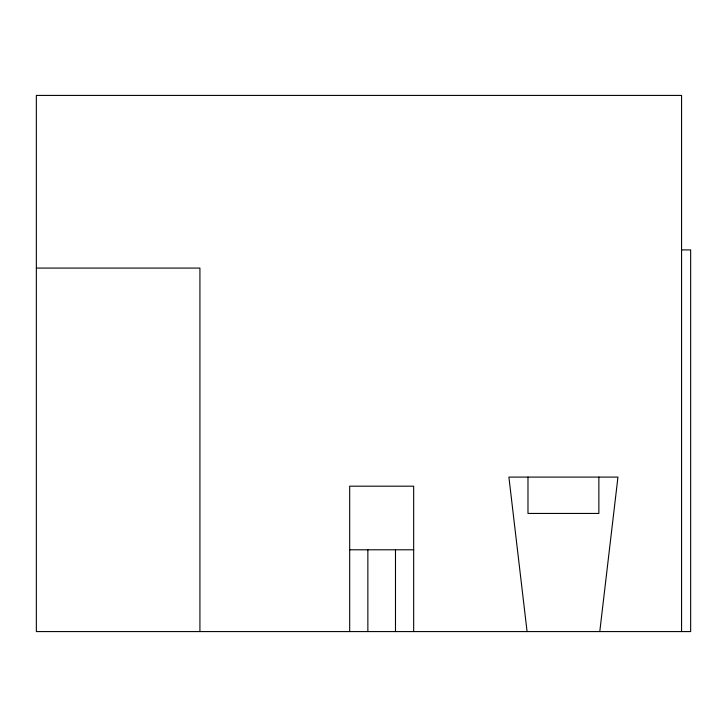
<?xml version="1.0" encoding="UTF-8"?>
<svg xmlns="http://www.w3.org/2000/svg" width="727" height="727" viewBox="0 0 727 727"><rect width="100%" height="100%" fill="white"/><g stroke="black" fill="none" stroke-linecap="round" stroke-linejoin="round"><path stroke-width="1.09" d="M599.775 631.581L617.95 477.094L508.9 477.094L527.075 631.581M681.562 249.906L690.65 249.906L690.65 631.581L36.35 631.581L36.35 95.419L681.562 95.419L681.562 631.581M36.35 268.081L199.925 268.081L199.925 631.581M349.687 549.794L413.663 549.794M598.866 477.094L598.866 513.444L527.984 513.444L527.984 477.094M413.663 631.581L413.663 486.181L349.687 486.181L349.687 631.581M395.488 549.794L395.488 631.581M367.862 549.794L367.862 631.581"/></g></svg>
